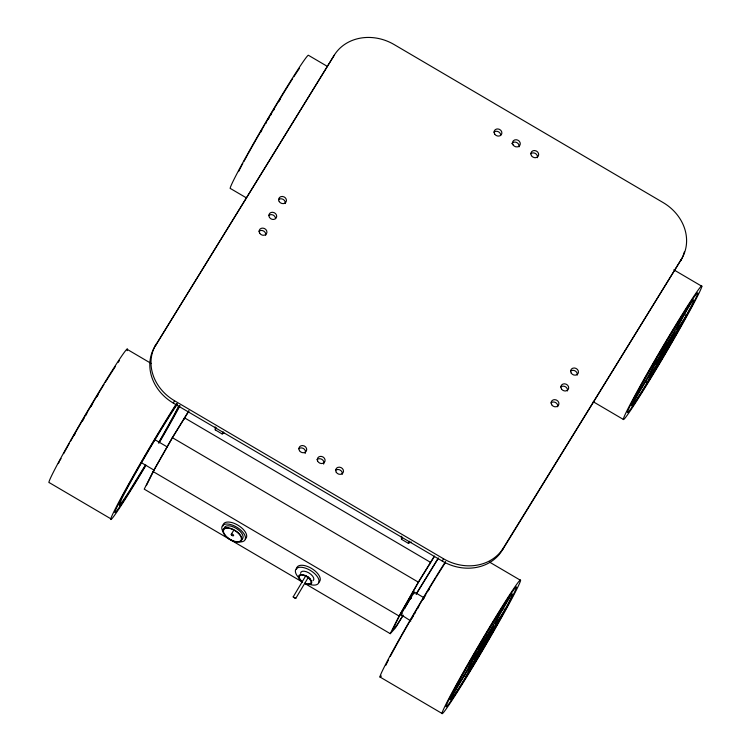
<?xml version="1.0" encoding="UTF-8"?>
<svg xmlns="http://www.w3.org/2000/svg" width="751" height="751" viewBox="0 0 751 751"><rect width="100%" height="100%" fill="white"/><g stroke="black" fill="none" stroke-linecap="round" stroke-linejoin="round"><path stroke-width="1.13" d="M410.844 620.983L401.062 614.75A13.34 0.507 -59.6 0 1 405.484 606.517L414.111 592.52A13.34 0.507 -59.6 0 1 413.82 593.778M410.769 598.725L411.097 597.918L409.924 599.551M154.969 346.474L334.251 55.208A45.36 39.484 26.6 0 1 394.078 44.525L663.086 202.545A45.36 39.484 26.6 0 1 681.439 259.151L502.147 550.427A45.36 39.484 26.6 0 1 442.32 561.1L173.312 403.08A45.36 39.484 26.6 0 1 154.969 346.474L334.251 55.208M173.312 403.08L174.495 400.724A45.36 39.484 26.6 0 1 156.142 344.127M188.82 410.863L172.317 437.636L153.054 471.525L144.23 489.145L302.531 582.138M146.379 485.54L154.565 469.187L172.289 438.002L188.886 411.088M183.629 419.602L184.521 417.847L430.53 562.358L429.647 564.123M224.051 433.045L222.155 433.937L215.265 429.882L216.307 427.788M222.155 433.937L223.207 431.834M411.229 542.006L408.394 543.339L401.494 539.284L402.545 537.19M408.394 543.339L409.445 541.236M304.549 583.32L390.248 633.666L399.072 616.036L418.335 582.147L434.219 556.378M410.656 597.796L405.812 606.489M442.32 561.1L443.503 558.753A45.36 39.484 26.6 0 0 503.33 548.07L681.439 259.151M502.147 550.427L503.33 548.07M469.722 670.681L473.599 662.936A30.66 1.155 -59.6 0 1 495.585 625.114L502.137 614.947M650.995 376.626L654.881 368.882A30.66 1.155 -59.6 0 1 676.867 331.06L683.41 320.893M404.667 608.62L405.155 607.69M507.723 599.758L499.64 614.055A30.8 1.164 -59.6 0 1 479.448 646.827L477.702 648.47M509.46 597.345L507.441 600.143A61.375 2.319 -59.6 0 0 479.701 645.025L471.703 658.787A61.375 2.319 -59.6 0 0 450.835 697.51L450.187 699.791A61.375 2.319 -59.6 0 0 460.419 685.616L474.782 662.382A61.375 2.319 -59.6 0 0 498.232 622.053L509.037 602.011A61.375 2.319 -59.6 0 0 510.933 595.308L501.508 611.436A30.791 1.164 -59.6 0 0 498.608 619.613L505.038 609.615L503.039 608.441M688.996 305.704L680.922 320.001A30.8 1.164 -59.6 0 1 660.72 352.763L658.974 354.416M690.742 303.291L682.781 317.382A30.791 1.164 -59.6 0 0 679.88 325.549L686.32 315.561L683.316 313.796M82.488 421.02L83.971 418.457M260.672 132.298L261.78 130.383M265.741 123.549L266.38 122.451M411.623 618.871L413.623 615.435M414.618 613.717L415.622 611.999M308.558 576.909L295.763 598.406L294.411 597.871L293.19 596.895L305.995 575.397M450.788 697.651L459.687 682.762A31.044 1.173 -59.6 0 0 475.355 653.868L473.703 655.341M450.469 698.796L459.49 683.682A30.425 1.145 -59.6 0 1 469.929 668.906L466.024 676.698L464.024 675.524M632.06 403.597L640.96 388.699A31.044 1.173 -59.6 0 0 656.627 359.804L654.975 361.287M631.741 404.742L640.763 389.628A30.425 1.145 -59.6 0 1 651.201 374.852L647.296 382.644L645.297 381.47M145.103 465.545L130.421 489.427A61.375 2.319 -59.6 0 1 119.202 505.329L121.84 498.523A61.375 2.319 -59.6 0 1 139.264 466.653L147.177 452.975A61.375 2.319 -59.6 0 1 175.546 406.845L177.452 404.132M231.28 534.261L233.664 530.394M434.566 556.144L418.307 582.523L400.583 613.708L392.397 630.061L397.129 624.823L403.099 615.135M416.176 593.919L438.302 558.031M402.705 616.102L395.392 627.977L390.248 633.666M416.195 594.229L438.321 558.331M293.19 596.895L295.763 598.406M673.807 269.806L701.847 286.281A77.391 2.92 -59.6 0 1 643.344 390.398A77.391 2.92 -59.6 0 1 642.518 381.827A77.391 2.92 -59.6 0 1 701.847 286.281M327.342 66.388L308.314 55.217A77.391 2.92 -59.6 0 0 264.07 125.192A77.391 2.92 -59.6 0 0 230.482 188.539L246.506 197.945M593.252 401.747L623.292 419.396M489.53 562.105L520.565 580.335A77.391 2.92 -59.6 0 1 462.072 684.452A77.391 2.92 -59.6 0 1 461.236 675.891A77.391 2.92 -59.6 0 1 520.565 580.335M127.041 349.271L151.073 363.39M174.495 400.724L443.503 558.753M172.317 437.636L418.335 582.147M154.622 439.523L167.464 447.07M414.468 592.163L424.353 597.965M141.122 462.532L153.955 470.079M153.054 471.525L399.072 616.036M111.289 519.063L49.209 482.593A77.391 2.92 -59.6 0 1 87.914 410.525A77.391 2.92 -59.6 0 1 127.097 350.689M379.94 676.98L442.02 713.45M401.381 536.214L401.494 539.284M215.143 426.812L215.265 429.882M223 525.982A13.34 6.552 31.7 0 1 237.804 525.109A13.34 6.552 31.7 0 1 245.211 539.021M296.579 569.202A13.34 6.552 31.7 0 1 311.383 568.329A13.34 6.552 31.7 0 1 318.781 582.241M241.578 539.593A10.674 5.238 31.7 0 0 236.631 528.648L234.199 527.315A10.674 5.238 31.7 0 0 224.164 528.554M223.432 532.337A13.34 6.552 31.7 0 1 227.6 524.029A13.34 6.552 31.7 0 1 243.859 533.585A13.34 6.552 31.7 0 1 239.691 541.893M310.041 578.43A6.675 3.276 31.7 0 1 308.511 577.913M301.893 581.743A7.472 3.671 31.7 0 1 300.822 574.562A7.472 3.671 31.7 0 1 311.365 580.758A7.472 3.671 31.7 0 1 305.225 583.705M302.24 581.509A6.675 3.276 31.7 0 1 301.282 575.097A6.675 3.276 31.7 0 1 310.698 580.626A6.675 3.276 31.7 0 1 305.216 583.255M300.578 573.379A7.472 3.671 31.7 0 1 308.868 572.891A7.472 3.671 31.7 0 1 313.017 580.683M298.926 577.894A13.34 6.552 31.7 0 1 300.879 567.24A13.34 6.552 31.7 0 1 318.443 578.599A13.34 6.552 31.7 0 1 308.389 584.006M178.569 406.272A61.375 2.319 -59.6 0 1 174.27 414.571L168.327 425.441A61.375 2.319 -59.6 0 1 158.386 442.959M74.311 435.223A61.375 2.319 -59.6 0 1 75.447 433.224M85.68 415.519A61.375 2.319 -59.6 0 1 86.834 413.548M90.927 406.638A61.375 2.319 -59.6 0 1 92.655 403.738M96.898 396.706A61.375 2.319 -59.6 0 1 98.099 394.726M179.442 405.784A69.383 2.619 -59.6 0 1 158.94 442.621M145.797 464.991A69.383 2.619 -59.6 0 1 119.212 502.419A69.383 2.619 -59.6 0 1 176.973 403.719M58.334 463.62A69.383 2.619 -59.6 0 1 59.47 461.433M60.071 460.297A69.383 2.619 -59.6 0 1 61.028 458.514M63.647 453.67A69.383 2.619 -59.6 0 1 69.223 443.569M70.359 441.55A69.383 2.619 -59.6 0 1 74.48 434.275M75.006 433.346A69.383 2.619 -59.6 0 1 104.004 384.446M105.262 382.409A69.383 2.619 -59.6 0 1 115.429 366.441M118.189 362.348A69.383 2.619 -59.6 0 1 119.484 360.499M180.005 405.7A77.391 2.92 -59.6 0 1 159.099 442.959M145.281 466.446A77.391 2.92 -59.6 0 1 114.518 510.408A77.391 2.92 -59.6 0 1 176.579 403.484M402.123 613.708A13.34 0.507 -59.6 0 1 400.968 615.182M385.836 665.292A69.383 2.619 -59.6 0 1 388.502 659.885M390.276 656.468A69.383 2.619 -59.6 0 1 401.231 636.416M401.757 635.487A69.383 2.619 -59.6 0 1 435.871 577.669M436.444 576.749A69.383 2.619 -59.6 0 1 443.259 565.954M443.803 565.09A69.383 2.619 -59.6 0 1 445.221 562.912M417.622 608.563A61.375 2.319 -59.6 0 1 418.776 606.601M422.86 599.72A61.375 2.319 -59.6 0 1 425.723 594.933M428.145 590.924A61.375 2.319 -59.6 0 1 429.347 588.953M381.405 675.994A77.391 2.92 -59.6 0 1 398.537 640.528A77.391 2.92 -59.6 0 1 445.587 561.513M238.555 171.594A69.383 2.619 -59.6 0 1 241.353 166.243M241.813 165.361A69.383 2.619 -59.6 0 1 242.798 163.53M243.831 161.606A69.383 2.619 -59.6 0 1 247.22 155.41M247.811 154.34A69.383 2.619 -59.6 0 1 264.615 124.854M265.187 123.887A69.383 2.619 -59.6 0 1 292.627 78.667M293.866 76.743A69.383 2.619 -59.6 0 1 299.461 68.294M268.107 119.493A61.375 2.319 -59.6 0 1 269.28 117.513M270.454 115.532A61.375 2.319 -59.6 0 1 271.618 113.561M273.364 110.641A61.375 2.319 -59.6 0 1 274.5 108.726M278.771 101.648A61.375 2.319 -59.6 0 1 280.555 98.728M258.992 231.327A3.999 3.483 26.6 0 1 263.685 231.083A3.999 3.483 26.6 0 1 265.657 235.241M684.292 252.007A45.36 39.484 26.6 0 1 680.256 261.498M511.76 143.648A3.999 3.483 26.6 0 1 516.566 142.465A3.999 3.483 26.6 0 1 519.007 146.867M316.96 459.772A3.999 3.483 26.6 0 1 322.019 459.443A3.999 3.483 26.6 0 1 323.606 464.08M560.753 387.028A3.999 3.483 26.6 0 1 565.447 386.784A3.999 3.483 26.6 0 1 567.418 390.942M268.755 215.499A3.999 3.483 26.6 0 1 272.979 215.011A3.999 3.483 26.6 0 1 275.514 218.494M570.516 371.201A3.999 3.483 26.6 0 1 575.2 370.956A3.999 3.483 26.6 0 1 577.181 375.115M550.999 402.865A3.999 3.483 26.6 0 1 555.684 402.62A3.999 3.483 26.6 0 1 557.655 406.77M278.508 199.663A3.999 3.483 26.6 0 1 283.202 199.419A3.999 3.483 26.6 0 1 285.173 203.577M530.741 153.758A3.999 3.483 26.6 0 1 535.425 153.514A3.999 3.483 26.6 0 1 537.406 157.672M493.951 132.148A3.999 3.483 26.6 0 1 498.176 131.66A3.999 3.483 26.6 0 1 500.71 135.142M298.767 448.769A3.999 3.483 26.6 0 1 303.892 448.816A3.999 3.483 26.6 0 1 305.075 453.52M335.556 470.379A3.999 3.483 26.6 0 1 340.241 470.135A3.999 3.483 26.6 0 1 342.212 474.294M468.568 668.165L468.511 668.747A25.346 0.958 -59.6 0 0 473.299 661.903L479.41 651.943A25.346 0.958 -59.6 0 0 488.967 635.421L494.074 625.039L476.556 653.154A25.346 0.958 -59.6 0 0 469.488 666.128L468.568 668.165M649.84 374.111L649.784 374.693A25.346 0.958 -59.6 0 0 654.572 367.849L660.683 357.889A25.346 0.958 -59.6 0 0 670.239 341.367L675.346 330.984L657.829 359.1A25.346 0.958 -59.6 0 0 650.76 372.074L649.84 374.111M474.641 657.97L474.538 658.402A13.34 0.507 -59.6 0 0 485.108 641.26L486.423 638.857A13.34 0.507 -59.6 0 0 487.69 635.74L486.892 636.857A13.34 0.507 -59.6 0 0 480.79 646.752L479.063 649.737A13.34 0.507 -59.6 0 0 474.641 657.97M655.914 363.916L655.811 364.338A13.34 0.507 -59.6 0 0 666.381 347.206L667.695 344.793A13.34 0.507 -59.6 0 0 668.963 341.686L668.165 342.803A13.34 0.507 -59.6 0 0 662.063 352.698L660.336 355.674A13.34 0.507 -59.6 0 0 655.914 363.916M632.107 403.447L631.46 405.737A61.375 2.319 -59.6 0 0 641.701 391.562L656.055 368.328A61.375 2.319 -59.6 0 0 679.505 327.999L690.31 307.957A61.375 2.319 -59.6 0 0 692.206 301.254L688.714 306.089A61.375 2.319 -59.6 0 0 660.974 350.97L652.976 364.723A61.375 2.319 -59.6 0 0 632.107 403.447M235.41 530.628L232.979 529.295A10.674 5.238 31.7 0 0 223.103 529.84A10.674 5.238 31.7 0 0 229.44 539.256L231.871 540.589A10.674 5.238 31.7 0 0 241.747 540.044A10.674 5.238 31.7 0 0 235.41 530.628M231.402 534.881A1.333 0.657 31.7 0 0 233.458 535.745A1.333 0.657 31.7 0 0 232.416 534.196A1.333 0.657 31.7 0 0 231.402 534.881M224.662 534.459A10.139 4.975 31.7 0 0 240.282 541.058A10.139 4.975 31.7 0 0 232.331 529.305A10.139 4.975 31.7 0 0 224.662 534.459M645.334 386.512A69.383 2.619 -59.6 0 0 697.782 293.162A69.383 2.619 -59.6 0 0 644.593 378.833A69.383 2.619 -59.6 0 0 645.334 386.512M464.062 680.566A69.383 2.619 -59.6 0 0 516.51 587.216A69.383 2.619 -59.6 0 0 463.311 672.887A69.383 2.619 -59.6 0 0 464.062 680.566M531.464 155.692A3.999 3.483 26.6 0 0 538.223 156.152A3.999 3.483 26.6 0 0 534.637 150.547A3.999 3.483 26.6 0 0 531.464 155.692M513.074 144.887A3.999 3.483 26.6 0 0 519.833 145.347A3.999 3.483 26.6 0 0 516.247 139.742A3.999 3.483 26.6 0 0 513.074 144.887M494.684 134.082A3.999 3.483 26.6 0 0 501.433 134.542A3.999 3.483 26.6 0 0 497.847 128.937A3.999 3.483 26.6 0 0 494.684 134.082M279.241 201.597A3.999 3.483 26.6 0 0 286 202.066A3.999 3.483 26.6 0 0 282.404 196.462A3.999 3.483 26.6 0 0 279.241 201.597M269.478 217.433A3.999 3.483 26.6 0 0 276.237 217.903A3.999 3.483 26.6 0 0 272.651 212.289A3.999 3.483 26.6 0 0 269.478 217.433M259.715 233.261A3.999 3.483 26.6 0 0 266.474 233.73A3.999 3.483 26.6 0 0 262.888 228.116A3.999 3.483 26.6 0 0 259.715 233.261M299.489 450.703A3.999 3.483 26.6 0 0 306.248 451.173A3.999 3.483 26.6 0 0 302.662 445.559A3.999 3.483 26.6 0 0 299.489 450.703M317.57 460.898A3.999 3.483 26.6 0 0 324.254 462.485A3.999 3.483 26.6 0 0 321.757 456.477A3.999 3.483 26.6 0 0 317.57 460.898M336.279 472.313A3.999 3.483 26.6 0 0 343.038 472.783A3.999 3.483 26.6 0 0 339.452 467.169A3.999 3.483 26.6 0 0 336.279 472.313M571.239 373.134A3.999 3.483 26.6 0 0 577.998 373.594A3.999 3.483 26.6 0 0 574.412 367.99A3.999 3.483 26.6 0 0 571.239 373.134M561.476 388.962A3.999 3.483 26.6 0 0 568.235 389.431A3.999 3.483 26.6 0 0 564.649 383.817A3.999 3.483 26.6 0 0 561.476 388.962M551.722 404.789A3.999 3.483 26.6 0 0 558.481 405.258A3.999 3.483 26.6 0 0 554.886 399.654A3.999 3.483 26.6 0 0 551.722 404.789"/></g></svg>
